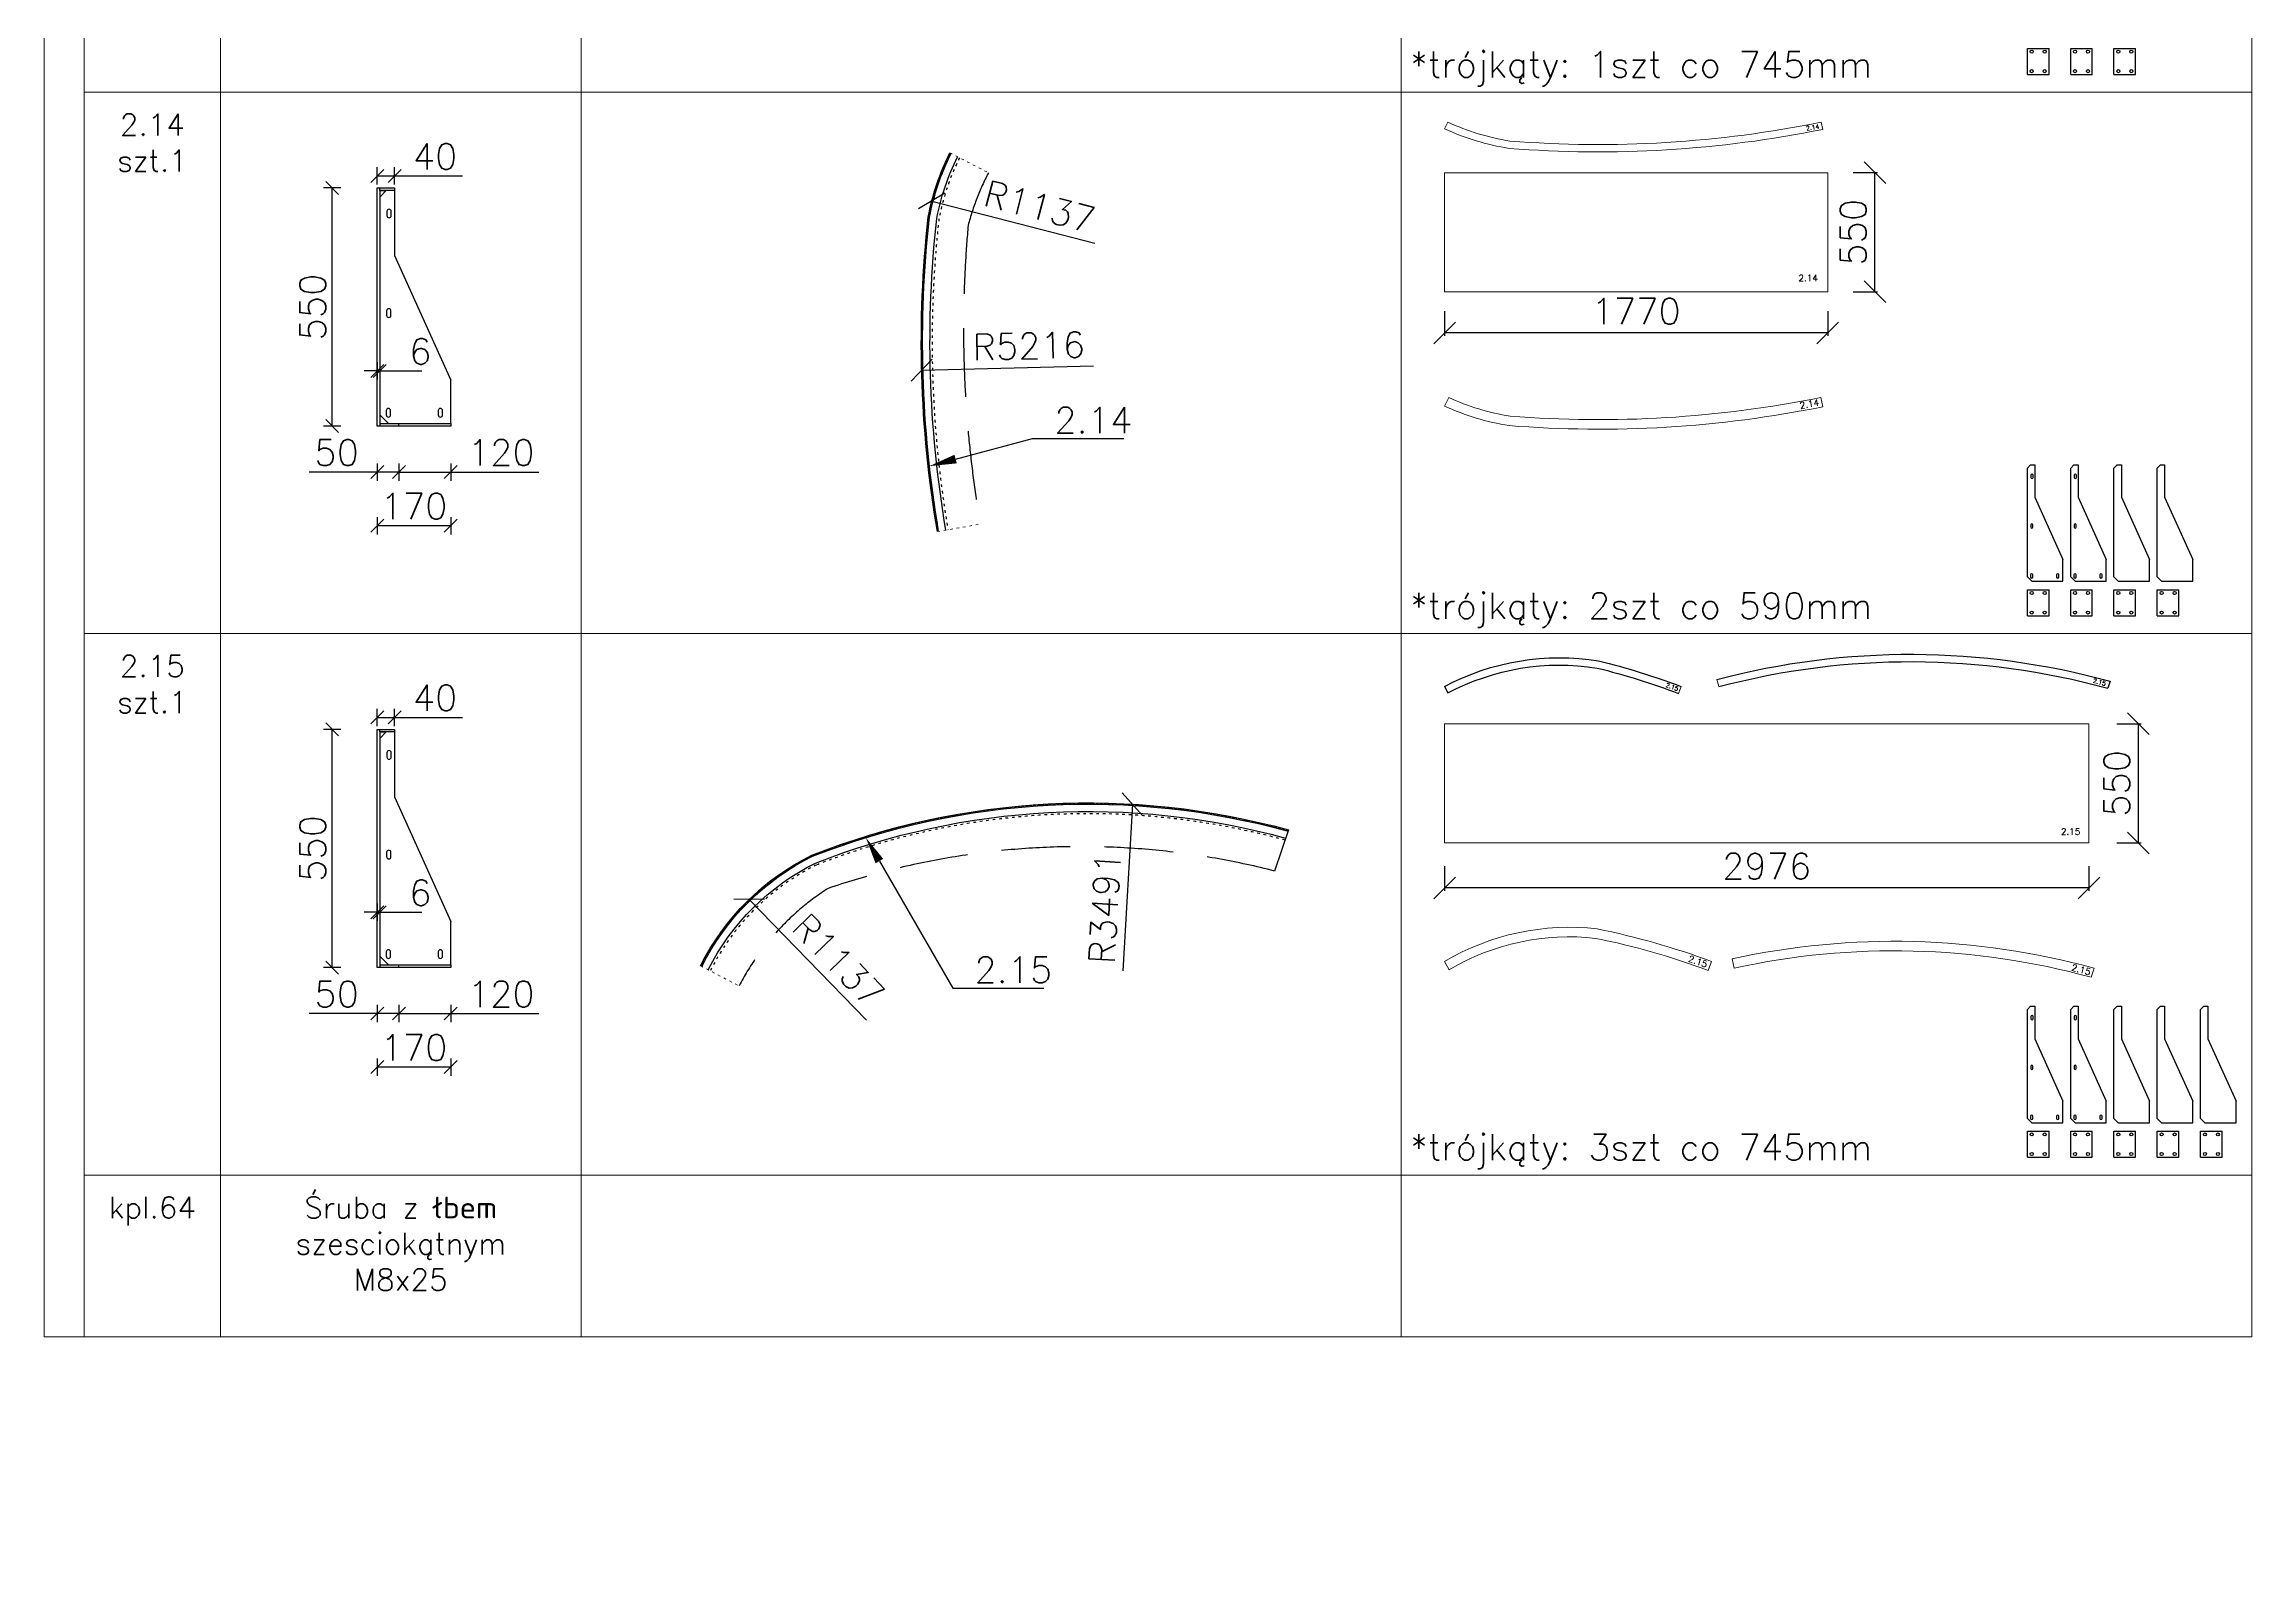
# Model space of a CAD drawing. Header units: millimetres. Extents: x 5046 to 103012, y -15969 to 47766.
# Drawn here: x 58995 to 69191, y -15969 to -8975 of the extents above; entities that cross this region are included whole.
import ezdxf
from ezdxf import colors
from ezdxf.entities.mleader import LeaderData, LeaderLine
from ezdxf.math import Vec2, Vec3

# ---------------------------------------------------------------- set-up
doc = ezdxf.new("R2010")
doc.units = ezdxf.units.MM
for name, pattern in [('ACAD_ISO03W100', [30, 12, -18]), ('ACAD_ISO10W100', [18, 12, -3, 0, -3]), ('HIDDEN2', [4.7625, 3.175, -1.5875])]:
    doc.linetypes.add(name, pattern=pattern)
doc.layers.get('0').update_dxf_attribs({"lineweight": 0})
doc.layers.get('Defpoints').update_dxf_attribs({"lineweight": 0})
for name, color, linetype, lineweight in [('DIM', 3, 'Continuous', 0), ('Kreska-kropka', 240, 'ACAD_ISO10W100', 0), ('Pomocnicze', 252, 'Continuous', 0), ('Przerywana', 230, 'ACAD_ISO03W100', 0), ('TEXT', 2, 'Continuous', 0)]:
    doc.layers.add(name, color=color, linetype=linetype, lineweight=lineweight)
for name, color, linetype in [('L_KS1 550', 40, 'Continuous'), ('L_KS_inderside', 40, 'HIDDEN2'), ('Profil główny', 7, 'Continuous')]:
    doc.layers.add(name, color=color, linetype=linetype)
doc.styles.add('Opisy 1-20', font='simplex.shx', dxfattribs={"height": 100})
doc.styles.add('Skala 1-20', font='simplex.shx', dxfattribs={"height": 60})
doc.styles.add('Skala 1-50', font='simplex.shx', dxfattribs={"height": 120})
doc.dimstyles.new('Skala 1-20', dxfattribs={"dimtxt": 6, "dimasz": 30, "dimexe": 20, "dimexo": 0.625, "dimgap": 15, "dimtad": 1, "dimdec": 0, "dimtxsty": 'Skala 1-20', "dimblk": 'OBLIQUE', "dimcen": 2.5, "dimadec": 0, "dimazin": 0, "dimtfac": 1, "dimtdec": 0, "dimtmove": 0, "dimatfit": 3, "dimldrblk": 'OBLIQUE', "dimfxl": 20, "dimfxlon": 1, "dimarcsym": 0})
doc.dimstyles.new('Skala 1-50', dxfattribs={"dimtxt": 12, "dimasz": 100, "dimexe": 12.5, "dimexo": 0.625, "dimgap": 40, "dimtad": 1, "dimdec": 0, "dimtxsty": 'Skala 1-50', "dimblk": 'OBLIQUE', "dimcen": 2.5, "dimadec": 0, "dimazin": 0, "dimtfac": 1, "dimtdec": 0, "dimtmove": 0, "dimatfit": 3, "dimldrblk": 'OBLIQUE', "dimfxl": 100, "dimfxlon": 1, "dimarcsym": 0})

# ---------------------------------------------------------------- blocks, each defined once
blk = doc.blocks.new('_Oblique')
at = {"color": 0, "linetype": 'ByBlock', "lineweight": -2}
blk.add_line((-0.5, -0.5), (0.5, 0.5), dxfattribs=at)
blk = doc.blocks.new('*D1623')
at = {"layer": 'Defpoints', "color": 0}
for p in [(-6, -214.8), (44, -214.8), (-6, -320.9)]:
    blk.add_point(p, dxfattribs=at)
at = {"layer": 'DIM', "color": 0, "lineweight": -2}
for p, q in [((-6, -300.9), (-6, -340.9)), ((44, -300.9), (44, -340.9)), ((-6, -320.9), (-163.1, -320.9)), ((44, -320.9), (-6, -320.9))]:
    blk.add_line(p, q, dxfattribs=at)
at = {"layer": 'DIM', "color": 0, "linetype": 'ByBlock', "lineweight": -2, "xscale": 30, "yscale": 30, "zscale": 30, "rotation": 180}
blk.add_blockref('_Oblique', (-6, -320.9), dxfattribs=at)
at = {"layer": 'DIM', "color": 0, "linetype": 'ByBlock', "lineweight": -2, "xscale": 30, "yscale": 30, "zscale": 30}
blk.add_blockref('_Oblique', (44, -320.9), dxfattribs=at)
at = {"layer": 'DIM', "color": 0, "insert": (-99.6, -275.9), "char_height": 60, "attachment_point": 5, "style": 'Skala 1-20'}
blk.add_mtext('50', dxfattribs=at)
blk = doc.blocks.new('*D1624')
at = {"layer": 'Defpoints', "color": 0}
for p in [(44, -214.8), (164, -214.8), (164, -320.9)]:
    blk.add_point(p, dxfattribs=at)
at = {"layer": 'DIM', "color": 0, "lineweight": -2}
for p, q in [((44, -300.9), (44, -340.9)), ((164, -300.9), (164, -340.9)), ((44, -320.9), (164, -320.9)), ((164, -320.9), (366.9, -320.9))]:
    blk.add_line(p, q, dxfattribs=at)
at = {"layer": 'DIM', "color": 0, "linetype": 'ByBlock', "lineweight": -2, "xscale": 30, "yscale": 30, "zscale": 30, "rotation": 180}
blk.add_blockref('_Oblique', (44, -320.9), dxfattribs=at)
at = {"layer": 'DIM', "color": 0, "linetype": 'ByBlock', "lineweight": -2, "xscale": 30, "yscale": 30, "zscale": 30}
blk.add_blockref('_Oblique', (164, -320.9), dxfattribs=at)
at = {"layer": 'DIM', "color": 0, "insert": (280.4, -275.9), "char_height": 60, "attachment_point": 5, "style": 'Skala 1-20'}
blk.add_mtext('120', dxfattribs=at)
blk = doc.blocks.new('*D1625')
at = {"layer": 'Defpoints', "color": 0}
for p in [(-6, -214.8), (164, -214.8), (-6, -444.7)]:
    blk.add_point(p, dxfattribs=at)
at = {"layer": 'DIM', "color": 0, "lineweight": -2}
for p, q in [((-6, -424.7), (-6, -464.7)), ((164, -444.7), (-6, -444.7)), ((164, -424.7), (164, -464.7))]:
    blk.add_line(p, q, dxfattribs=at)
at = {"layer": 'DIM', "color": 0, "linetype": 'ByBlock', "lineweight": -2, "xscale": 30, "yscale": 30, "zscale": 30, "rotation": 180}
blk.add_blockref('_Oblique', (-6, -444.7), dxfattribs=at)
at = {"layer": 'DIM', "color": 0, "linetype": 'ByBlock', "lineweight": -2, "xscale": 30, "yscale": 30, "zscale": 30}
blk.add_blockref('_Oblique', (164, -444.7), dxfattribs=at)
at = {"layer": 'DIM', "color": 0, "insert": (79, -399.7), "char_height": 60, "attachment_point": 5, "style": 'Skala 1-20'}
blk.add_mtext('170', dxfattribs=at)
blk = doc.blocks.new('*D1626')
at = {"layer": 'Defpoints', "color": 0}
for p in [(-110, 335.2), (-6, 335.2), (-6, -214.8)]:
    blk.add_point(p, dxfattribs=at)
at = {"layer": 'DIM', "color": 0, "lineweight": -2}
for p, q in [((-90, 335.2), (-130, 335.2)), ((-110, -214.8), (-110, 335.2)), ((-90, -214.8), (-130, -214.8))]:
    blk.add_line(p, q, dxfattribs=at)
at = {"layer": 'DIM', "color": 0, "linetype": 'ByBlock', "lineweight": -2, "xscale": 30, "yscale": 30, "zscale": 30}
for p, rotation in [((-110, 335.2), 90), ((-110, -214.8), 270)]:
    blk.add_blockref('_Oblique', p, dxfattribs=dict(at, rotation=rotation))
at = {"layer": 'DIM', "color": 0, "insert": (-155, 60.2), "char_height": 60, "attachment_point": 5, "rotation": 90, "style": 'Skala 1-20'}
blk.add_mtext('550', dxfattribs=at)
blk = doc.blocks.new('*D1627')
at = {"layer": 'Defpoints', "color": 0}
for p in [(-6, 0), (0, 0), (0, -87.3)]:
    blk.add_point(p, dxfattribs=at)
at = {"layer": 'DIM', "color": 0, "lineweight": -2}
for p, q in [((-6, -87.3), (-36, -87.3)), ((-6, -67.3), (-6, -107.3)), ((-6, -87.3), (0, -87.3)), ((0, -67.3), (0, -107.3)), ((0, -87.3), (97.1, -87.3))]:
    blk.add_line(p, q, dxfattribs=at)
at = {"layer": 'DIM', "color": 0, "linetype": 'ByBlock', "lineweight": -2, "xscale": 30, "yscale": 30, "zscale": 30}
blk.add_blockref('_Oblique', (-6, -87.3), dxfattribs=at)
at = {"layer": 'DIM', "color": 0, "linetype": 'ByBlock', "lineweight": -2, "xscale": 30, "yscale": 30, "zscale": 30, "rotation": 180}
blk.add_blockref('_Oblique', (0, -87.3), dxfattribs=at)
at = {"layer": 'DIM', "color": 0, "insert": (93.6, -42.3), "char_height": 60, "attachment_point": 5, "style": 'Skala 1-20'}
blk.add_mtext('6', dxfattribs=at)
blk = doc.blocks.new('*D1628')
at = {"layer": 'Defpoints', "color": 0}
for p in [(34, 362.8), (-6, 335.2), (34, 335.2)]:
    blk.add_point(p, dxfattribs=at)
at = {"layer": 'DIM', "color": 0, "lineweight": -2}
for p, q in [((-6, 342.8), (-6, 382.8)), ((-6, 362.8), (34, 362.8)), ((34, 342.8), (34, 382.8)), ((34, 362.8), (191.1, 362.8))]:
    blk.add_line(p, q, dxfattribs=at)
at = {"layer": 'DIM', "color": 0, "linetype": 'ByBlock', "lineweight": -2, "xscale": 30, "yscale": 30, "zscale": 30, "rotation": 180}
blk.add_blockref('_Oblique', (-6, 362.8), dxfattribs=at)
at = {"layer": 'DIM', "color": 0, "linetype": 'ByBlock', "lineweight": -2, "xscale": 30, "yscale": 30, "zscale": 30}
blk.add_blockref('_Oblique', (34, 362.8), dxfattribs=at)
at = {"layer": 'DIM', "color": 0, "insert": (127.6, 407.8), "char_height": 60, "attachment_point": 5, "style": 'Skala 1-20'}
blk.add_mtext('40', dxfattribs=at)
blk = doc.blocks.new('*D2166')
at = {"layer": 'Defpoints', "color": 0}
for p in [(63094, -9699), (64195, -9985)]:
    blk.add_point(p, dxfattribs=at)
at = {"layer": 'DIM', "color": 0, "lineweight": -2}
blk.add_line((63094, -9699), (63847, -9894), dxfattribs=at)
at = {"layer": 'DIM', "color": 0, "linetype": 'ByBlock', "lineweight": -2, "xscale": 100, "yscale": 100, "zscale": 100, "rotation": 165.4514646526685}
blk.add_blockref('_Oblique', (63094, -9699), dxfattribs=at)
at = {"layer": 'DIM', "color": 0, "insert": (63592, -9725), "char_height": 120, "attachment_point": 5, "rotation": 345.4515, "style": 'Skala 1-50'}
blk.add_mtext('R1137', dxfattribs=at)
blk = doc.blocks.new('*D2167')
at = {"layer": 'Defpoints', "color": 0}
for p in [(68261, -10349), (63047, -10480)]:
    blk.add_point(p, dxfattribs=at)
at = {"layer": 'DIM', "color": 0, "lineweight": -2}
blk.add_line((63047, -10480), (63841, -10460), dxfattribs=at)
at = {"layer": 'DIM', "color": 0, "linetype": 'ByBlock', "lineweight": -2, "xscale": 100, "yscale": 100, "zscale": 100, "rotation": 181.434982057159}
blk.add_blockref('_Oblique', (63047, -10480), dxfattribs=at)
at = {"layer": 'DIM', "color": 0, "insert": (63542, -10368), "char_height": 120, "attachment_point": 5, "rotation": 1.435, "style": 'Skala 1-50'}
blk.add_mtext('R5216', dxfattribs=at)
blk = doc.blocks.new('*D2180')
at = {"layer": 'Defpoints', "color": 0}
for p in [(62251, -12924), (63044, -13739)]:
    blk.add_point(p, dxfattribs=at)
at = {"layer": 'DIM', "color": 0, "lineweight": -2}
blk.add_line((62251, -12924), (62793, -13481), dxfattribs=at)
at = {"layer": 'DIM', "color": 0, "linetype": 'ByBlock', "lineweight": -2, "xscale": 100, "yscale": 100, "zscale": 100, "rotation": 134.2182417931211}
blk.add_blockref('_Oblique', (62251, -12924), dxfattribs=at)
at = {"layer": 'DIM', "color": 0, "insert": (62663, -13205), "char_height": 120, "attachment_point": 5, "rotation": 314.2182, "style": 'Skala 1-50'}
blk.add_mtext('R1137', dxfattribs=at)
blk = doc.blocks.new('*D2962')
at = {"layer": 'Defpoints', "color": 0}
for p in [(65462, -10118), (67232, -10118), (65462, -10308)]:
    blk.add_point(p, dxfattribs=at)
at = {"layer": 'DIM', "color": 0, "lineweight": -2}
for p, q in [((65462, -10208), (65462, -10321)), ((67232, -10208), (67232, -10321)), ((67232, -10308), (65462, -10308))]:
    blk.add_line(p, q, dxfattribs=at)
at = {"layer": 'DIM', "color": 0, "linetype": 'ByBlock', "lineweight": -2, "xscale": 100, "yscale": 100, "zscale": 100, "rotation": 180}
blk.add_blockref('_Oblique', (65462, -10308), dxfattribs=at)
at = {"layer": 'DIM', "color": 0, "linetype": 'ByBlock', "lineweight": -2, "xscale": 100, "yscale": 100, "zscale": 100}
blk.add_blockref('_Oblique', (67232, -10308), dxfattribs=at)
at = {"layer": 'DIM', "color": 0, "insert": (66347, -10208), "char_height": 120, "attachment_point": 5, "style": 'Skala 1-50'}
blk.add_mtext('1770', dxfattribs=at)
blk = doc.blocks.new('*D2963')
at = {"layer": 'Defpoints', "color": 0}
for p in [(67232, -9568), (67450, -9568), (67232, -10118)]:
    blk.add_point(p, dxfattribs=at)
at = {"layer": 'DIM', "color": 0, "lineweight": -2}
for p, q in [((67350, -9568), (67462, -9568)), ((67450, -10118), (67450, -9568)), ((67350, -10118), (67462, -10118))]:
    blk.add_line(p, q, dxfattribs=at)
at = {"layer": 'DIM', "color": 0, "linetype": 'ByBlock', "lineweight": -2, "xscale": 100, "yscale": 100, "zscale": 100}
for p, rotation in [((67450, -9568), 90), ((67450, -10118), 270)]:
    blk.add_blockref('_Oblique', p, dxfattribs=dict(at, rotation=rotation))
at = {"layer": 'DIM', "color": 0, "insert": (67350, -9843), "char_height": 120, "attachment_point": 5, "rotation": 90, "style": 'Skala 1-50'}
blk.add_mtext('550', dxfattribs=at)
blk = doc.blocks.new('*D2968')
at = {"layer": 'Defpoints', "color": 0}
for p in [(68438, -12113), (68667, -12113), (68438, -12663)]:
    blk.add_point(p, dxfattribs=at)
at = {"layer": 'DIM', "color": 0, "lineweight": -2}
for p, q in [((68567, -12113), (68679, -12113)), ((68667, -12663), (68667, -12113)), ((68567, -12663), (68679, -12663))]:
    blk.add_line(p, q, dxfattribs=at)
at = {"layer": 'DIM', "color": 0, "linetype": 'ByBlock', "lineweight": -2, "xscale": 100, "yscale": 100, "zscale": 100}
for p, rotation in [((68667, -12113), 90), ((68667, -12663), 270)]:
    blk.add_blockref('_Oblique', p, dxfattribs=dict(at, rotation=rotation))
at = {"layer": 'DIM', "color": 0, "insert": (68567, -12388), "char_height": 120, "attachment_point": 5, "rotation": 90, "style": 'Skala 1-50'}
blk.add_mtext('550', dxfattribs=at)
blk = doc.blocks.new('*D2969')
at = {"layer": 'Defpoints', "color": 0}
for p in [(65462, -12663), (68438, -12663), (65462, -12871)]:
    blk.add_point(p, dxfattribs=at)
at = {"layer": 'DIM', "color": 0, "lineweight": -2}
for p, q in [((65462, -12771), (65462, -12884)), ((68438, -12771), (68438, -12884)), ((68438, -12871), (65462, -12871))]:
    blk.add_line(p, q, dxfattribs=at)
at = {"layer": 'DIM', "color": 0, "linetype": 'ByBlock', "lineweight": -2, "xscale": 100, "yscale": 100, "zscale": 100, "rotation": 180}
blk.add_blockref('_Oblique', (65462, -12871), dxfattribs=at)
at = {"layer": 'DIM', "color": 0, "linetype": 'ByBlock', "lineweight": -2, "xscale": 100, "yscale": 100, "zscale": 100}
blk.add_blockref('_Oblique', (68438, -12871), dxfattribs=at)
at = {"layer": 'DIM', "color": 0, "insert": (66950, -12771), "char_height": 120, "attachment_point": 5, "style": 'Skala 1-50'}
blk.add_mtext('2976', dxfattribs=at)
blk = doc.blocks.new('*D4126')
at = {"layer": 'Defpoints', "color": 0}
for p in [(64021, -12484), (63816, -15969)]:
    blk.add_point(p, dxfattribs=at)
at = {"layer": 'DIM', "color": 0, "lineweight": -2}
blk.add_line((64021, -12484), (63976, -13254), dxfattribs=at)
at = {"layer": 'DIM', "color": 0, "linetype": 'ByBlock', "lineweight": -2, "xscale": 100, "yscale": 100, "zscale": 100, "rotation": 86.63541587046821}
blk.add_blockref('_Oblique', (64021, -12484), dxfattribs=at)
at = {"layer": 'DIM', "color": 0, "insert": (63893, -12963), "char_height": 120, "attachment_point": 5, "rotation": 86.6354, "style": 'Skala 1-50'}
blk.add_mtext('R3491', dxfattribs=at)
blk = doc.blocks.new('det550')
at = {"layer": 'Profil główny'}
for p, q in [((-6, -214.8), (-6, 335.2)), ((-6, 335.2), (34, 335.2)), ((0, 329.2), (0, 335.2)), ((34, 329.2), (0, 329.2)), ((0, 329.2), (0, -208.8)), ((0, 329.2), (15, 329.2)), ((15, 329.2), (0, 314.2)), ((0, 314.2), (0, -188.8)), ((34, 335.2), (34, 329.2)), ((34, 329.2), (34, 179.2)), ((34, 179.2), (164, -108.8)), ((164, -208.8), (164, -108.8)), ((20, -208.8), (0, -188.8)), ((164, -214.8), (-6, -214.8)), ((0, -208.8), (164, -208.8)), ((0, -208.8), (0, -214.8)), ((44, -214.8), (44, -208.8)), ((164, -208.8), (164, -214.8))]:
    blk.add_line(p, q, dxfattribs=at)
for points in [[(16.5, 281.2), (16.5, 271.2, 1), (26.5, 271.2), (26.5, 281.2, 1)], [(15.8, 51.2), (15.8, 41.2, 1), (25.8, 41.2), (25.8, 51.2, 1)], [(15, -178.8), (15, -188.8, 1), (25, -188.8), (25, -178.8, 1)], [(135, -178.8), (135, -188.8, 1), (145, -188.8), (145, -178.8, 1)]]:
    blk.add_lwpolyline(points, format="xyb", close=True, dxfattribs=at)
at = {"layer": 'DIM'}
for base, p1, p2, picture, middle in [((34, 362.8), (-6, 335.2), (34, 335.2), '*D1628', (127.6, 407.8)), ((0, -87.3), (-6, 0), (0, 0), '*D1627', (93.6, -42.3)), ((-6, -320.9), (44, -214.8), (-6, -214.8), '*D1623', (-99.6, -275.9)), ((164, -320.9), (44, -214.8), (164, -214.8), '*D1624', (280.4, -275.9))]:
    dim = blk.add_linear_dim(base=base, p1=p1, p2=p2, dimstyle='Skala 1-20', dxfattribs=at)
    dim.commit()
    dim.dimension.update_dxf_attribs({"geometry": picture, "text_midpoint": middle})
dim = blk.add_linear_dim(base=(-110, 335.2), p1=(-6, -214.8), p2=(-6, 335.2), angle=90, dimstyle='Skala 1-20', dxfattribs=at)
dim.commit()
dim.dimension.update_dxf_attribs({"geometry": '*D1626', "text_midpoint": (-155, 60.2)})
dim = blk.add_linear_dim(base=(-6, -444.7), p1=(164, -214.8), p2=(-6, -214.8), dimstyle='Skala 1-20', dxfattribs=at)
dim.commit()
dim.dimension.update_dxf_attribs({"geometry": '*D1625', "text_midpoint": (79, -444.7), "dimtype": 160})

msp = doc.modelspace()

# ---------------------------------------------------------------- linework, layer by layer
for p, q in [((65462.4, -9365.5), (65477.1, -9334.8)), ((67208.6, -9368.1), (67201.8, -9334.8)), ((65462.4, -10645.7), (65481.4, -10606)), ((67208.6, -10649.1), (67199.8, -10606)), ((66719.6, -11908.5), (66728.3, -11941.4)), ((66555, -11940.5), (66543.1, -11972.4)), ((65462.4, -13210.4), (65484.2, -13248.6)), ((66694.5, -13210.4), (66679.2, -13251.7)), ((66790.1, -13198.6), (66799.6, -13241.6)), ((68462.3, -13241.7), (68448.2, -13283.4))]:
    msp.add_line(p, q)
for points in [[(67208.6, -9368.1, -0.0699736), (65760.2, -9455.7, -0.069124), (65462.4, -9365.5)], [(67201.8, -9334.8, -0.0699055), (65764.2, -9421.9, -0.0687068), (65477.1, -9334.8)], [(67208.6, -10649.1, -0.0699736), (65760.2, -10736, -0.069124), (65462.4, -10645.7)], [(67199.8, -10606, -0.0698851), (65765.4, -10692.3, -0.0685798), (65481.4, -10606)], [(65462.4, -13210.4, -0.163671), (66167.7, -13060.2, -0.0393608), (66694.5, -13210.4)], [(65484.2, -13248.6, -0.1633956), (66160.8, -13103.7, -0.0392247), (66679.2, -13251.7)], [(66790.1, -13198.6, -0.1217787), (68462.3, -13241.7)], [(66799.6, -13241.6, -0.1215847), (68448.2, -13283.4)]]:
    msp.add_lwpolyline(points, format="xyb")
for points in [[(65462.4, -9568.4), (67232.4, -9568.4), (67232.4, -10118.4), (65462.4, -10118.4)], [(65462.4, -12113.3), (68438.4, -12113.3), (68438.4, -12663.3), (65462.4, -12663.3)]]:
    msp.add_lwpolyline(points, close=True)
at = {"layer": 'Kreska-kropka'}
for points in [[(63122.8, -11224.9, -0.0699795), (63080.7, -9773.5, -0.0691597), (63180.5, -9477.7)], [(62029.1, -13232.2, -0.1636892), (62541.8, -12722.2, -0.1619381), (64740.3, -12605.7)]]:
    msp.add_lwpolyline(points, format="xyb", dxfattribs=at)
at = {"layer": 'L_KS1 550'}
for points in [[(63119.9, -11225.4, -0.0699855), (63077.7, -9773.1, -0.0691954), (63177.8, -9476.3)], [(63125.8, -11224.4, -0.0699736), (63083.6, -9774, -0.069124), (63183.2, -9479.1)], [(63159.3, -11218.6, -0.0699055), (63117.3, -9779, -0.0687068), (63213.3, -9494.7)], [(62026.5, -13230.8, -0.1637074), (62540.6, -12719.5, -0.1619606), (64741.3, -12602.9)], [(62031.8, -13233.6, -0.163671), (62543, -12725, -0.1619156), (64739.4, -12608.6)], [(62062, -13249.3, -0.1634596), (62556.8, -12756.1, -0.1616572), (64728.4, -12640.8)]]:
    msp.add_lwpolyline(points, format="xyb", dxfattribs=at)
at = {"layer": 'L_KS1 550', "linetype": 'ACAD_ISO03W100'}
for points in [[(63169.1, -11216.9, -0.0698851), (63127.2, -9780.5, -0.0685798), (63222.2, -9499.4)], [(62070.8, -13253.9, -0.1633956), (62560.9, -12765.2, -0.16158), (64725.2, -12650.3)]]:
    msp.add_lwpolyline(points, format="xyb", dxfattribs=at)
at = {"layer": 'L_KS_inderside', "ltscale": 100}
for points in [[(63355.6, -9568.6, 0.0550595), (63262.2, -9810.2, 0.065554), (63318.2, -11191.1)], [(64676.7, -12792.8, 0.145695), (62615.2, -12873.2, 0.1313852), (62204.2, -13323.1)]]:
    msp.add_lwpolyline(points, format="xyb", dxfattribs=at)
at = {"layer": 'Pomocnicze'}
for p, q in [((58994.8, 23701.1), (58994.8, -14944.5)), ((69190.5, 23703.4), (69190.5, -14944.5)), ((59180.2, 23503.4), (59180.2, -14944.5)), ((59808.5, 23503.4), (59808.5, -14944.5)), ((61475.3, 23503.4), (61475.3, -14944.5)), ((65262.4, 23503.4), (65262.4, -14944.5)), ((69190.5, -9196.6), (59180.2, -9196.6)), ((69190.5, -11696.6), (59180.2, -11696.6)), ((69190.5, -14196.6), (59180.2, -14196.6)), ((69190.5, -14944.5), (58994.8, -14944.5))]:
    msp.add_line(p, q, dxfattribs=at)
at = {"layer": 'Profil główny'}
for p, q in [((68153.8, -9114.3), (68153.8, -8994.3)), ((68153.8, -8994.3), (68253.8, -8994.3)), ((68253.8, -9114.3), (68253.8, -8994.3)), ((68353.8, -9114.3), (68353.8, -8994.3)), ((68353.8, -8994.3), (68453.8, -8994.3)), ((68453.8, -9114.3), (68453.8, -8994.3)), ((68553.8, -9114.3), (68553.8, -8994.3)), ((68553.8, -8994.3), (68653.8, -8994.3)), ((68653.8, -9114.3), (68653.8, -8994.3)), ((68153.8, -9114.3), (68253.8, -9114.3)), ((68353.8, -9114.3), (68453.8, -9114.3)), ((68553.8, -9114.3), (68653.8, -9114.3)), ((68168.8, -10917), (68153.8, -10932)), ((68153.8, -11435), (68153.8, -10932)), ((68168.8, -10917), (68187.8, -10917)), ((68187.8, -10917), (68187.8, -11067)), ((68368.8, -10917), (68353.8, -10932)), ((68353.8, -11435), (68353.8, -10932)), ((68368.8, -10917), (68387.8, -10917)), ((68387.8, -10917), (68387.8, -11067)), ((68568.8, -10917), (68553.8, -10932)), ((68553.8, -11435), (68553.8, -10932)), ((68568.8, -10917), (68587.8, -10917)), ((68587.8, -10917), (68587.8, -11067)), ((68768.8, -10917), (68753.8, -10932)), ((68753.8, -11435), (68753.8, -10932)), ((68768.8, -10917), (68787.8, -10917)), ((68787.8, -10917), (68787.8, -11067)), ((68187.8, -11067), (68317.8, -11355)), ((68387.8, -11067), (68517.8, -11355)), ((68587.8, -11067), (68717.8, -11355)), ((68787.8, -11067), (68917.8, -11355)), ((68317.8, -11455), (68317.8, -11355)), ((68517.8, -11455), (68517.8, -11355)), ((68717.8, -11455), (68717.8, -11355)), ((68917.8, -11455), (68917.8, -11355)), ((68173.8, -11455), (68153.8, -11435)), ((68153.8, -11614.3), (68153.8, -11494.3)), ((68153.8, -11494.3), (68253.8, -11494.3)), ((68173.8, -11455), (68317.8, -11455)), ((68253.8, -11614.3), (68253.8, -11494.3)), ((68373.8, -11455), (68353.8, -11435)), ((68353.8, -11614.3), (68353.8, -11494.3)), ((68353.8, -11494.3), (68453.8, -11494.3)), ((68373.8, -11455), (68517.8, -11455)), ((68453.8, -11614.3), (68453.8, -11494.3)), ((68573.8, -11455), (68553.8, -11435)), ((68553.8, -11614.3), (68553.8, -11494.3)), ((68553.8, -11494.3), (68653.8, -11494.3)), ((68573.8, -11455), (68717.8, -11455)), ((68653.8, -11614.3), (68653.8, -11494.3)), ((68773.8, -11455), (68753.8, -11435)), ((68753.8, -11614.3), (68753.8, -11494.3)), ((68753.8, -11494.3), (68853.8, -11494.3)), ((68773.8, -11455), (68917.8, -11455)), ((68853.8, -11614.3), (68853.8, -11494.3)), ((68153.8, -11614.3), (68253.8, -11614.3)), ((68353.8, -11614.3), (68453.8, -11614.3)), ((68553.8, -11614.3), (68653.8, -11614.3)), ((68753.8, -11614.3), (68853.8, -11614.3)), ((68536.5, -11916.5), (68525.6, -11948.7)), ((65462.4, -11940.5), (65477.9, -11970.8)), ((64741.3, -12602.9), (64676.7, -12792.8)), ((68168.8, -13417), (68153.8, -13432)), ((68153.8, -13935), (68153.8, -13432)), ((68168.8, -13417), (68187.8, -13417)), ((68187.8, -13417), (68187.8, -13567)), ((68368.8, -13417), (68353.8, -13432)), ((68353.8, -13935), (68353.8, -13432)), ((68368.8, -13417), (68387.8, -13417)), ((68387.8, -13417), (68387.8, -13567)), ((68568.8, -13417), (68553.8, -13432)), ((68553.8, -13935), (68553.8, -13432)), ((68568.8, -13417), (68587.8, -13417)), ((68587.8, -13417), (68587.8, -13567)), ((68768.8, -13417), (68753.8, -13432)), ((68753.8, -13935), (68753.8, -13432)), ((68768.8, -13417), (68787.8, -13417)), ((68787.8, -13417), (68787.8, -13567)), ((68968.8, -13417), (68953.8, -13432)), ((68953.8, -13935), (68953.8, -13432)), ((68968.8, -13417), (68987.8, -13417)), ((68987.8, -13417), (68987.8, -13567)), ((68187.8, -13567), (68317.8, -13855)), ((68387.8, -13567), (68517.8, -13855)), ((68587.8, -13567), (68717.8, -13855)), ((68787.8, -13567), (68917.8, -13855)), ((68987.8, -13567), (69117.8, -13855)), ((68317.8, -13955), (68317.8, -13855)), ((68517.8, -13955), (68517.8, -13855)), ((68717.8, -13955), (68717.8, -13855)), ((68917.8, -13955), (68917.8, -13855)), ((69117.8, -13955), (69117.8, -13855)), ((68173.8, -13955), (68153.8, -13935)), ((68173.8, -13955), (68317.8, -13955)), ((68373.8, -13955), (68353.8, -13935)), ((68373.8, -13955), (68517.8, -13955)), ((68573.8, -13955), (68553.8, -13935)), ((68573.8, -13955), (68717.8, -13955)), ((68773.8, -13955), (68753.8, -13935)), ((68773.8, -13955), (68917.8, -13955)), ((68973.8, -13955), (68953.8, -13935)), ((68973.8, -13955), (69117.8, -13955)), ((68153.8, -14114.3), (68153.8, -13994.3)), ((68153.8, -13994.3), (68253.8, -13994.3)), ((68253.8, -14114.3), (68253.8, -13994.3)), ((68353.8, -14114.3), (68353.8, -13994.3)), ((68353.8, -13994.3), (68453.8, -13994.3)), ((68453.8, -14114.3), (68453.8, -13994.3)), ((68553.8, -14114.3), (68553.8, -13994.3)), ((68553.8, -13994.3), (68653.8, -13994.3)), ((68653.8, -14114.3), (68653.8, -13994.3)), ((68753.8, -14114.3), (68753.8, -13994.3)), ((68753.8, -13994.3), (68853.8, -13994.3)), ((68853.8, -14114.3), (68853.8, -13994.3)), ((68953.8, -14114.3), (68953.8, -13994.3)), ((68953.8, -13994.3), (69053.8, -13994.3)), ((69053.8, -14114.3), (69053.8, -13994.3)), ((68153.8, -14114.3), (68253.8, -14114.3)), ((68353.8, -14114.3), (68453.8, -14114.3)), ((68553.8, -14114.3), (68653.8, -14114.3)), ((68753.8, -14114.3), (68853.8, -14114.3)), ((68953.8, -14114.3), (69053.8, -14114.3))]:
    msp.add_line(p, q, dxfattribs=at)
for points in [[(68170.3, -10965), (68170.3, -10975, 1), (68180.3, -10975), (68180.3, -10965, 1)], [(68370.3, -10965), (68370.3, -10975, 1), (68380.3, -10975), (68380.3, -10965, 1)], [(68169.6, -11195), (68169.6, -11205, 1), (68179.6, -11205), (68179.6, -11195, 1)], [(68369.6, -11195), (68369.6, -11205, 1), (68379.6, -11205), (68379.6, -11195, 1)], [(68168.8, -11425), (68168.8, -11435, 1), (68178.8, -11435), (68178.8, -11425, 1)], [(68288.8, -11425), (68288.8, -11435, 1), (68298.8, -11435), (68298.8, -11425, 1)], [(68368.8, -11425), (68368.8, -11435, 1), (68378.8, -11435), (68378.8, -11425, 1)], [(68488.8, -11425), (68488.8, -11435, 1), (68498.8, -11435), (68498.8, -11425, 1)], [(68170.3, -13465), (68170.3, -13475, 1), (68180.3, -13475), (68180.3, -13465, 1)], [(68370.3, -13465), (68370.3, -13475, 1), (68380.3, -13475), (68380.3, -13465, 1)], [(68169.6, -13695), (68169.6, -13705, 1), (68179.6, -13705), (68179.6, -13695, 1)], [(68369.6, -13695), (68369.6, -13705, 1), (68379.6, -13705), (68379.6, -13695, 1)], [(68168.8, -13925), (68168.8, -13935, 1), (68178.8, -13935), (68178.8, -13925, 1)], [(68288.8, -13925), (68288.8, -13935, 1), (68298.8, -13935), (68298.8, -13925, 1)], [(68368.8, -13925), (68368.8, -13935, 1), (68378.8, -13935), (68378.8, -13925, 1)], [(68488.8, -13925), (68488.8, -13935, 1), (68498.8, -13935), (68498.8, -13925, 1)]]:
    msp.add_lwpolyline(points, format="xyb", close=True, dxfattribs=at)
for points in [[(65462.4, -11940.5, -0.163671), (66173.7, -11822.1, -0.0286655), (66555, -11940.5)], [(66719.6, -11908.5, -0.1326345), (68536.5, -11916.5)], [(66728.3, -11941.4, -0.1324846), (68525.6, -11948.7)], [(65477.9, -11970.8, -0.1634596), (66166.9, -11855.4, -0.0285609), (66543.1, -11972.4)]]:
    msp.add_lwpolyline(points, format="xyb", dxfattribs=at)
for centre in [(68173.8, -9009.3), (68233.8, -9009.3), (68373.8, -9009.3), (68433.8, -9009.3), (68573.8, -9009.3), (68633.8, -9009.3), (68173.8, -9099.3), (68233.8, -9099.3), (68373.8, -9099.3), (68433.8, -9099.3), (68573.8, -9099.3), (68633.8, -9099.3), (68173.8, -11509.3), (68233.8, -11509.3), (68373.8, -11509.3), (68433.8, -11509.3), (68573.8, -11509.3), (68633.8, -11509.3), (68773.8, -11509.3), (68833.8, -11509.3), (68173.8, -11599.3), (68233.8, -11599.3), (68373.8, -11599.3), (68433.8, -11599.3), (68573.8, -11599.3), (68633.8, -11599.3), (68773.8, -11599.3), (68833.8, -11599.3), (68173.8, -14009.3), (68233.8, -14009.3), (68373.8, -14009.3), (68433.8, -14009.3), (68573.8, -14009.3), (68633.8, -14009.3), (68773.8, -14009.3), (68833.8, -14009.3), (68973.8, -14009.3), (69033.8, -14009.3), (68173.8, -14099.3), (68233.8, -14099.3), (68373.8, -14099.3), (68433.8, -14099.3), (68573.8, -14099.3), (68633.8, -14099.3), (68773.8, -14099.3), (68833.8, -14099.3), (68973.8, -14099.3), (69033.8, -14099.3)]:
    msp.add_circle(centre, 7, dxfattribs=at)
at = {"layer": 'Przerywana'}
for p, q in [((63177.8, -9476.3), (63355.6, -9568.6)), ((63119.8, -11225.5), (63318.2, -11191.1)), ((62026.5, -13230.8), (62204.2, -13323.1))]:
    msp.add_line(p, q, dxfattribs=at)

# ---------------------------------------------------------------- block references
at = {"layer": 'Profil główny', "xscale": 2, "yscale": 2}
for p in [(60544.9, -10309), (60544.9, -12809)]:
    msp.add_blockref('det550', p, dxfattribs=at)

# ---------------------------------------------------------------- texts
at = {"layer": 'TEXT', "attachment_point": 1}
for s, insert, char_height, width, style in [('*trójkąty: 1szt co 745mm', (65302.9, -9007.9), 120, 2890.841, 'Skala 1-50'), ('\\pxqc;2.14\\Pszt.1', (59180.2, -9296.6), 100, 628.322, 'Opisy 1-20'), ('2.14', (67096.5, -10039.2), 30, 74.012, 'Skala 1-50'), ('*trójkąty: 2szt co 590mm', (65302.9, -11507.9), 120, 2890.841, 'Skala 1-50'), ('\\pxqc;2.15\\Pszt.1', (59180.2, -11796.6), 100, 628.322, 'Opisy 1-20'), ('2.15', (68308.7, -12596), 30, 74.012, 'Skala 1-50'), ('*trójkąty: 3szt co 745mm', (65302.9, -14007.9), 120, 2890.841, 'Skala 1-50'), ('\\pxqc;Śruba z łbem szesciokątnym\\PM8x25', (59808.5, -14296.6), 100, 1666.806, 'Opisy 1-20'), ('\\pxqc;kpl.64', (59180.2, -14296.6), 100, 628.322, 'Opisy 1-20')]:
    msp.add_mtext(s, dxfattribs=dict(at, insert=insert, char_height=char_height, width=width, style=style))
at = {"layer": 'TEXT', "width": 74.012, "attachment_point": 1, "style": 'Skala 1-50'}
for s, insert, char_height, rotation in [('2.14', (67130.8, -9353.5), 20, 8.51725), ('2.14', (67100, -10629.3), 30, 10.09025), ('2.15', (66488.2, -11923), 20, 340.24487), ('2.15', (68460.2, -11903), 20, 345), ('2.15', (66594.6, -13181.5), 30, 340.84836), ('2.15', (68362.7, -13222.2), 30, 345)]:
    msp.add_mtext(s, dxfattribs=dict(at, insert=insert, char_height=char_height, rotation=rotation))

# ---------------------------------------------------------------- dimensions: what is measured, and where the dimension line sits
at = {"layer": 'DIM'}
for base, p1, p2, picture, middle in [((67449.8, -9568.4), (67232.4, -10118.4), (67232.4, -9568.4), '*D2963', (67349.8, -9843.4)), ((68666.8, -12113.3), (68438.4, -12663.3), (68438.4, -12113.3), '*D2968', (68566.8, -12388.3))]:
    dim = msp.add_linear_dim(base=base, p1=p1, p2=p2, angle=90, dimstyle='Skala 1-50', dxfattribs=at)
    dim.commit()
    dim.dimension.update_dxf_attribs({"geometry": picture, "text_midpoint": middle})
for center, mpoint, picture, middle in [((64194.9, -9984.7), (63094.3, -9699.1), '*D2166', (63567.2, -9821.8)), ((68261.4, -10349.4), (63047.4, -10480), '*D2167', (63544.4, -10467.6)), ((63043.5, -13739.3), (62250.5, -12924.4), '*D2180', (62591.3, -13274.5))]:
    dim = msp.add_radius_dim(center=center, mpoint=mpoint, dimstyle='Skala 1-50', dxfattribs=at)
    dim.commit()
    dim.dimension.update_dxf_attribs({"geometry": picture, "text_midpoint": middle, "dimtype": 164})
for base, p1, p2, picture, middle in [((65462.4, -10308.3), (67232.4, -10118.4), (65462.4, -10118.4), '*D2962', (66347.4, -10208.3)), ((65462.4, -12871), (68438.4, -12663.3), (65462.4, -12663.3), '*D2969', (66950.4, -12771))]:
    dim = msp.add_linear_dim(base=base, p1=p1, p2=p2, dimstyle='Skala 1-50', dxfattribs=at)
    dim.commit()
    dim.dimension.update_dxf_attribs({"geometry": picture, "text_midpoint": middle})
dim = msp.add_radius_dim(center=(63816.2, -15969), mpoint=(64021.1, -12484.1), dimstyle='Skala 1-50', override={"dimtxsty": 'Skala 1-50', "dimldrblk": 'Oblique'}, dxfattribs=at)
dim.commit()
dim.dimension.update_dxf_attribs({"geometry": '*D4126', "text_midpoint": (63992.6, -12969), "dimtype": 164})

# ---------------------------------------------------------------- leaders
ml = msp.add_multileader_mtext('Standard', dxfattribs=at)
ml.set_content('2.14', style='Skala 1-50')
ml.set_leader_properties()
ml.build(insert=Vec2(0, 0))
ml.multileader.update_dxf_attribs({"has_text_frame": 1, "text_left_attachment_type": 5, "text_right_attachment_type": 5, "dogleg_length": 50, "arrow_head_size": 125})
ctx = ml.context
ctx.base_point, ctx.char_height, ctx.arrow_head_size, ctx.landing_gap_size, ctx.plane_origin = Vec3(63610, -10795.2), 120, 125, 50, Vec3(63083.4, -10922.9)
ctx.left_attachment, ctx.right_attachment = 5, 5
notes = []
notes.append((ctx, [(0, (1, 1, 0), (63560, -10795.2), (1, 0), 50, [(0, [(63083.4, -10922.9)], 0, [])])]))
ctx.mtext.insert, ctx.mtext.flow_direction = Vec3(63660, -10651.2), 5
ml = msp.add_multileader_mtext('Standard', dxfattribs=at)
ml.set_content('2.15', style='Skala 1-50')
ml.set_leader_properties()
ml.build(insert=Vec2(0, 0))
ml.multileader.update_dxf_attribs({"has_text_frame": 1, "text_left_attachment_type": 5, "text_right_attachment_type": 5, "dogleg_length": 50, "arrow_head_size": 125})
ctx = ml.context
ctx.base_point, ctx.char_height, ctx.arrow_head_size, ctx.landing_gap_size, ctx.plane_origin = Vec3(63240.6, -13333.1), 120, 125, 50, Vec3(62789.7, -12638.7)
ctx.left_attachment, ctx.right_attachment = 5, 5
notes.append((ctx, [(0, (1, 1, 0), (63190.6, -13333.1), (1, 0), 50, [(0, [(62789.7, -12638.7)], 0, [])])]))
ctx.mtext.insert, ctx.mtext.flow_direction = Vec3(63290.6, -13189.1), 5
for ctx, leaders in notes:
    for number, flags, end, landing, length, lines in leaders:
        leader = LeaderData()
        leader.index, (leader.has_last_leader_line, leader.has_dogleg_vector, leader.attachment_direction) = number, flags
        leader.last_leader_point, leader.dogleg_vector, leader.dogleg_length = Vec3(end), Vec3(landing), length
        for number, points, colour, breaks in lines:
            line = LeaderLine()
            line.index, line.vertices, line.color, line.breaks = number, Vec3.list(points), colors.encode_raw_color(colour), breaks
            leader.lines.append(line)
        ctx.leaders.append(leader)

doc.saveas('drawing.dxf')
